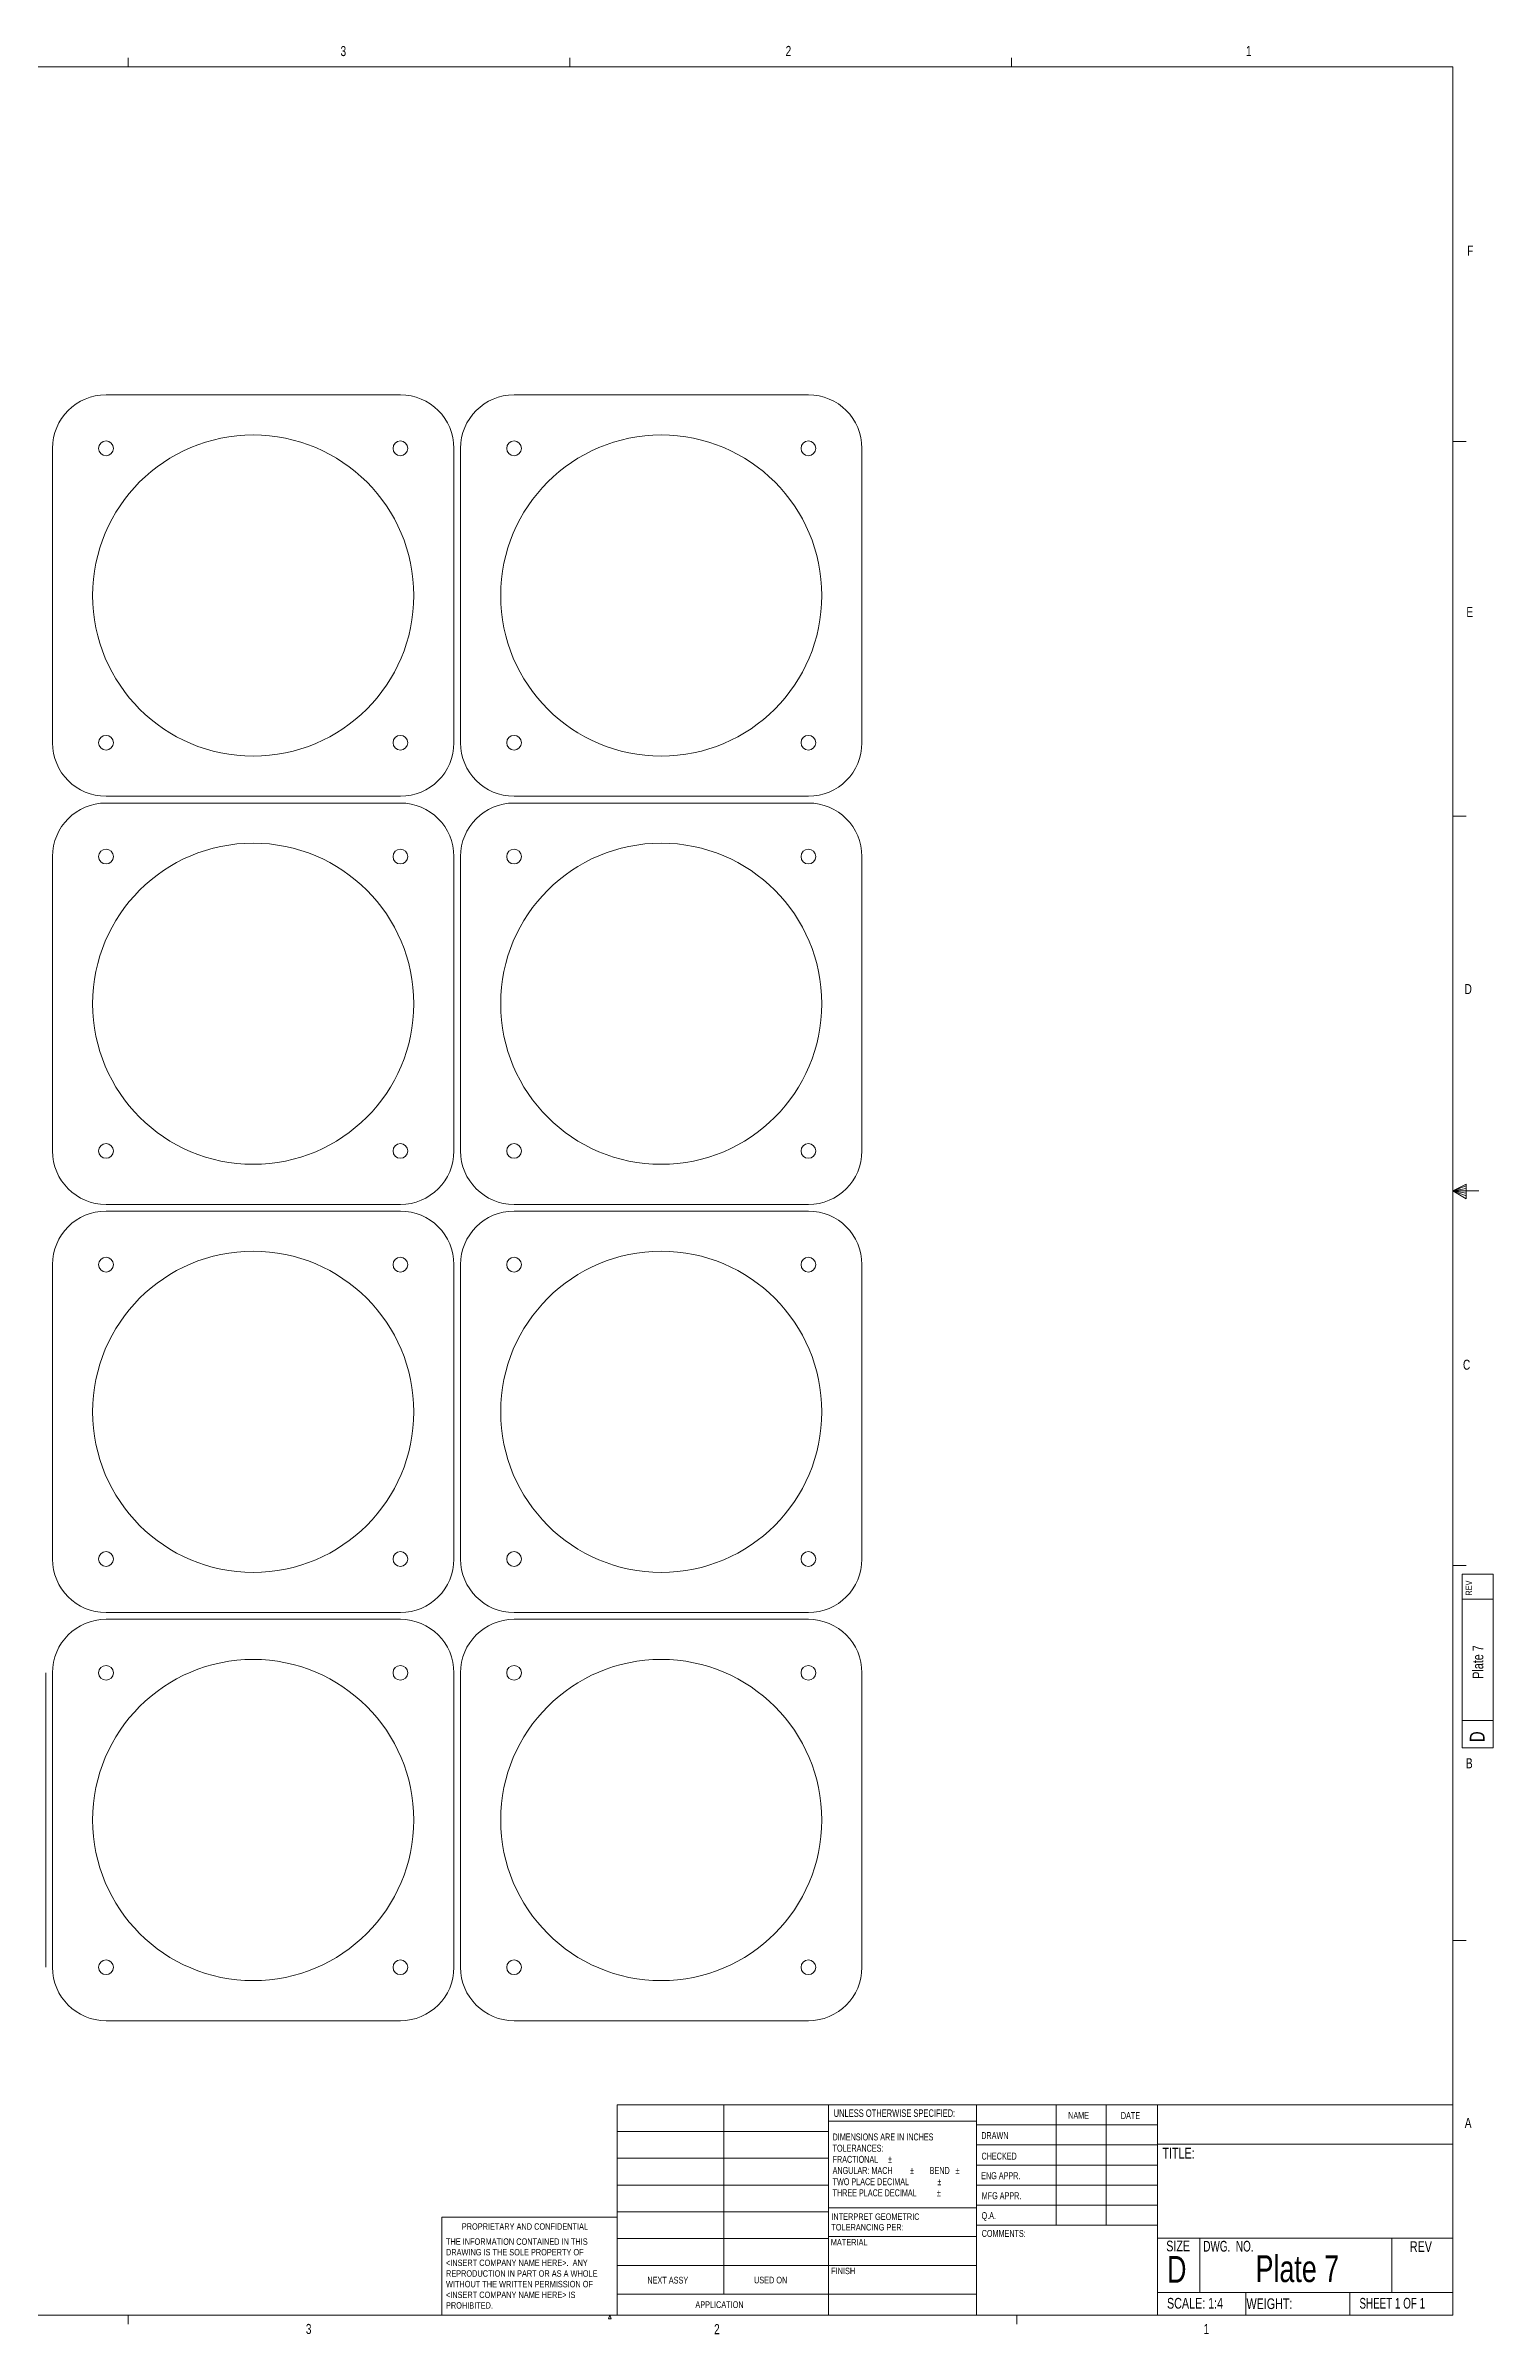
# Model space of a CAD drawing. Header units: inches. Extents: x 0.3 to 33.9, y 0.2 to 21.6.
# Drawn here: x 20.38 to 33.9, y 0.23 to 21.61 of the extents above; entities that cross this region are included whole.
import ezdxf

# ---------------------------------------------------------------- set-up
doc = ezdxf.new("R2010")
doc.units = ezdxf.units.IN
doc.header["$MEASUREMENT"] = 0
doc.styles.add('SLDTEXTSTYLE0', font='TXT', dxfattribs={"width": 0.75})
doc.styles.add('SLDTEXTSTYLE1', font='TXT', dxfattribs={"width": 0.6875})
doc.styles.add('SLDTEXTSTYLE2', font='TXT', dxfattribs={"width": 0.694444})

# ---------------------------------------------------------------- blocks, each defined once
blk = doc.blocks.new('SW_NOTE_0')
at = {"color": 0, "linetype": 'Continuous', "lineweight": 0, "char_height": 0.06, "attachment_point": 1, "style": 'SLDTEXTSTYLE0'}
for s, insert in [('INTERPRET GEOMETRIC', (0, 0.077)), ('TOLERANCING PER:', (0, -0.022))]:
    blk.add_mtext(s, dxfattribs=dict(at, insert=insert))
blk = doc.blocks.new('SW_NOTE_1')
at = {"color": 0, "linetype": 'Continuous', "lineweight": 0, "char_height": 0.065, "attachment_point": 1, "style": 'SLDTEXTSTYLE0'}
for s, insert in [('DIMENSIONS ARE IN INCHES', (0, 0.084)), ('TOLERANCES:', (0, -0.021)), ('FRACTIONAL', (0, -0.125)), ('%%p', (0.518, -0.125)), ('ANGULAR: MACH', (0, -0.229)), ('TWO PLACE DECIMAL', (0, -0.334)), ('%%p', (0.723, -0.229)), ('BEND', (0.907, -0.229)), ('%%p', (0.979, -0.334)), ('%%p', (1.148, -0.229)), ('THREE PLACE DECIMAL', (0, -0.438)), ('%%p', (0.974, -0.438))]:
    blk.add_mtext(s, dxfattribs=dict(at, insert=insert))
blk = doc.blocks.new('SW_NOTE_2')
at = {"color": 0, "linetype": 'Continuous', "lineweight": 0, "char_height": 0.06, "attachment_point": 1, "style": 'SLDTEXTSTYLE0'}
for s, insert in [('THE INFORMATION CONTAINED IN THIS', (0, 0.077)), ('<INSERT COMPANY NAME HERE>.  ANY', (0, -0.121)), ('DRAWING IS THE SOLE PROPERTY OF', (0, -0.022)), ('WITHOUT THE WRITTEN PERMISSION OF', (0, -0.32)), ('<INSERT COMPANY NAME HERE> IS', (0, -0.42)), ('REPRODUCTION IN PART OR AS A WHOLE', (0, -0.221)), ('PROHIBITED.', (0, -0.519))]:
    blk.add_mtext(s, dxfattribs=dict(at, insert=insert))

msp = doc.modelspace()

# ---------------------------------------------------------------- linework, layer by layer
at = {"color": 7, "linetype": 'Continuous', "lineweight": 0}
for p, q in [((0.523, 21.411), (33.523, 21.411)), ((21.148, 21.411), (21.148, 21.495)), ((25.273, 21.411), (25.273, 21.495)), ((29.398, 21.411), (29.398, 21.495)), ((33.523, 0.411), (33.523, 21.411)), ((33.523, 17.911), (33.648, 17.911)), ((33.523, 14.411), (33.648, 14.411)), ((33.523, 10.911), (33.647, 10.976)), ((33.647, 10.958), (33.523, 10.911)), ((33.647, 10.934), (33.523, 10.911)), ((33.647, 10.891), (33.523, 10.911)), ((33.647, 10.865), (33.523, 10.911)), ((33.647, 10.837), (33.523, 10.911)), ((33.523, 10.911), (33.766, 10.911)), ((33.647, 10.976), (33.647, 10.837)), ((33.523, 7.411), (33.648, 7.411)), ((33.61, 7.332), (33.9, 7.332)), ((33.61, 7.332), (33.61, 5.709)), ((33.9, 7.332), (33.9, 5.709)), ((33.9, 7.099), (33.61, 7.099)), ((33.61, 5.965), (33.9, 5.965)), ((33.61, 5.709), (33.9, 5.709)), ((33.523, 3.911), (33.648, 3.911)), ((25.714, 2.375), (33.523, 2.375)), ((25.714, 0.411), (25.714, 2.375)), ((26.712, 2.375), (26.712, 0.607)), ((27.691, 0.411), (27.691, 2.375)), ((29.073, 2.375), (29.073, 0.411)), ((29.817, 2.375), (29.817, 1.25)), ((30.285, 2.375), (30.285, 1.25)), ((30.764, 2.375), (30.764, 0.411)), ((29.073, 2.221), (27.691, 2.221)), ((29.073, 2.187), (30.764, 2.187)), ((25.714, 2.125), (27.691, 2.125)), ((29.073, 2), (30.764, 2)), ((30.764, 2.008), (33.523, 2.008)), ((25.714, 1.875), (27.691, 1.875)), ((29.073, 1.812), (30.764, 1.812)), ((25.714, 1.625), (27.691, 1.625)), ((30.764, 1.625), (29.073, 1.625)), ((24.077, 0.411), (24.077, 1.325)), ((25.714, 1.325), (24.077, 1.325)), ((25.714, 1.375), (27.691, 1.375)), ((27.691, 1.414), (29.073, 1.414)), ((30.764, 1.437), (29.073, 1.437)), ((25.714, 1.125), (27.691, 1.125)), ((27.691, 1.144), (29.073, 1.144)), ((30.764, 1.25), (29.073, 1.25)), ((30.764, 1.13), (33.523, 1.13)), ((31.16, 1.13), (31.16, 0.623)), ((32.951, 1.13), (32.951, 0.623)), ((25.714, 0.875), (27.691, 0.875)), ((27.691, 0.874), (29.073, 0.874)), ((25.714, 0.607), (29.073, 0.607)), ((30.764, 0.623), (33.523, 0.623)), ((31.587, 0.623), (31.587, 0.411)), ((32.559, 0.623), (32.559, 0.411)), ((33.523, 0.411), (0.523, 0.411)), ((21.148, 0.411), (21.148, 0.326)), ((25.634, 0.376), (25.648, 0.411)), ((25.66, 0.376), (25.634, 0.376)), ((25.648, 0.411), (25.66, 0.376)), ((29.448, 0.411), (29.448, 0.326))]:
    msp.add_line(p, q, dxfattribs=at)
at = {"color": 7, "linetype": 'Continuous', "lineweight": 15}
for p, q in [((23.69, 18.348), (20.94, 18.348)), ((27.502, 18.348), (24.752, 18.348)), ((20.44, 17.848), (20.44, 15.098)), ((24.19, 15.098), (24.19, 17.848)), ((24.252, 17.848), (24.252, 15.098)), ((28.002, 15.098), (28.002, 17.848)), ((20.94, 14.598), (23.69, 14.598)), ((24.752, 14.598), (27.502, 14.598)), ((23.69, 14.535), (20.94, 14.535)), ((27.502, 14.535), (24.752, 14.535)), ((20.44, 14.035), (20.44, 11.285)), ((24.19, 11.285), (24.19, 14.035)), ((24.252, 14.035), (24.252, 11.285)), ((28.002, 11.285), (28.002, 14.035)), ((20.94, 10.785), (23.69, 10.785)), ((23.69, 10.723), (20.94, 10.723)), ((24.752, 10.785), (27.502, 10.785)), ((27.502, 10.723), (24.752, 10.723)), ((20.44, 10.223), (20.44, 7.473)), ((24.19, 7.473), (24.19, 10.223)), ((24.252, 10.223), (24.252, 7.473)), ((28.002, 7.473), (28.002, 10.223)), ((20.94, 6.973), (23.69, 6.973)), ((23.69, 6.91), (20.94, 6.91)), ((24.752, 6.973), (27.502, 6.973)), ((27.502, 6.91), (24.752, 6.91)), ((20.377, 3.66), (20.377, 6.41)), ((20.44, 6.41), (20.44, 3.66)), ((24.19, 3.66), (24.19, 6.41)), ((24.252, 6.41), (24.252, 3.66)), ((28.002, 3.66), (28.002, 6.41)), ((20.94, 3.16), (23.69, 3.16)), ((24.752, 3.16), (27.502, 3.16))]:
    msp.add_line(p, q, dxfattribs=at)
for centre, radius in [((22.315, 16.473), 1.5), ((26.127, 16.473), 1.5), ((20.94, 17.848), 0.0689), ((23.69, 17.848), 0.0689), ((24.752, 17.848), 0.0689), ((27.502, 17.848), 0.0689), ((20.94, 15.098), 0.0689), ((23.69, 15.098), 0.0689), ((24.752, 15.098), 0.0689), ((27.502, 15.098), 0.0689), ((22.315, 12.66), 1.5), ((26.127, 12.66), 1.5), ((20.94, 14.035), 0.0689), ((23.69, 14.035), 0.0689), ((24.752, 14.035), 0.0689), ((27.502, 14.035), 0.0689), ((20.94, 11.285), 0.0689), ((23.69, 11.285), 0.0689), ((24.752, 11.285), 0.0689), ((27.502, 11.285), 0.0689), ((22.315, 8.848), 1.5), ((20.94, 10.223), 0.0689), ((23.69, 10.223), 0.0689), ((26.127, 8.848), 1.5), ((24.752, 10.223), 0.0689), ((27.502, 10.223), 0.0689), ((20.94, 7.473), 0.0689), ((23.69, 7.473), 0.0689), ((24.752, 7.473), 0.0689), ((27.502, 7.473), 0.0689), ((22.315, 5.035), 1.5), ((20.94, 6.41), 0.0689), ((23.69, 6.41), 0.0689), ((26.127, 5.035), 1.5), ((24.752, 6.41), 0.0689), ((27.502, 6.41), 0.0689), ((20.94, 3.66), 0.0689), ((23.69, 3.66), 0.0689), ((24.752, 3.66), 0.0689), ((27.502, 3.66), 0.0689)]:
    msp.add_circle(centre, radius, dxfattribs=at)
for centre, start, end in [((20.94, 17.848), 90, 180), ((23.69, 17.848), 0, 90), ((24.752, 17.848), 90, 180), ((27.502, 17.848), 0, 90), ((20.94, 15.098), 180, 270), ((23.69, 15.098), 270, 0), ((24.752, 15.098), 180, 270), ((27.502, 15.098), 270, 0), ((20.94, 14.035), 90, 180), ((23.69, 14.035), 0, 90), ((24.752, 14.035), 90, 180), ((27.502, 14.035), 0, 90), ((20.94, 11.285), 180, 270), ((23.69, 11.285), 270, 0), ((24.752, 11.285), 180, 270), ((27.502, 11.285), 270, 0), ((20.94, 10.223), 90, 180), ((23.69, 10.223), 0, 90), ((24.752, 10.223), 90, 180), ((27.502, 10.223), 0, 90), ((20.94, 7.473), 180, 270), ((23.69, 7.473), 270, 0), ((24.752, 7.473), 180, 270), ((27.502, 7.473), 270, 0), ((20.94, 6.41), 90, 180), ((23.69, 6.41), 0, 90), ((24.752, 6.41), 90, 180), ((27.502, 6.41), 0, 90), ((20.94, 3.66), 180, 270), ((23.69, 3.66), 270, 0), ((24.752, 3.66), 180, 270), ((27.502, 3.66), 270, 0)]:
    msp.add_arc(centre, 0.5, start, end, dxfattribs=at)

# ---------------------------------------------------------------- block references
at = {"color": 7, "linetype": 'Continuous', "lineweight": 0}
for name, p in [('SW_NOTE_1', (27.728, 2.023)), ('SW_NOTE_0', (27.716, 1.283)), ('SW_NOTE_2', (24.116, 1.05))]:
    msp.add_blockref(name, p, dxfattribs=at)

# ---------------------------------------------------------------- texts
for s, insert, char_height, attachment_point, style in [('3', (23.131, 21.606), 0.0938, 1, 'SLDTEXTSTYLE0'), ('2', (27.289, 21.607), 0.0938, 1, 'SLDTEXTSTYLE0'), ('1', (31.59, 21.607), 0.0938, 1, 'SLDTEXTSTYLE0'), ('F', (33.656, 19.741), 0.0938, 1, 'SLDTEXTSTYLE0'), ('E', (33.649, 16.366), 0.0938, 1, 'SLDTEXTSTYLE0'), ('D', (33.632, 12.844), 0.0938, 1, 'SLDTEXTSTYLE0'), ('C', (33.617, 9.335), 0.0938, 1, 'SLDTEXTSTYLE0'), ('B', (33.645, 5.612), 0.0938, 1, 'SLDTEXTSTYLE0'), ('UNLESS OTHERWISE SPECIFIED:', (27.738, 2.332), 0.07, 1, 'SLDTEXTSTYLE0'), ('NAME', (29.929, 2.309), 0.065, 1, 'SLDTEXTSTYLE0'), ('DATE', (30.421, 2.307), 0.065, 1, 'SLDTEXTSTYLE0'), ('A', (33.634, 2.253), 0.0938, 1, 'SLDTEXTSTYLE0'), ('DRAWN', (29.117, 2.12), 0.065, 1, 'SLDTEXTSTYLE0'), ('CHECKED', (29.119, 1.928), 0.065, 1, 'SLDTEXTSTYLE0'), ('TITLE:', (30.81, 1.973), 0.1, 1, 'SLDTEXTSTYLE0'), ('ENG APPR.', (29.116, 1.745), 0.065, 1, 'SLDTEXTSTYLE0'), ('MFG APPR.', (29.121, 1.558), 0.065, 1, 'SLDTEXTSTYLE0'), ('Q.A.', (29.12, 1.372), 0.065, 1, 'SLDTEXTSTYLE0'), ('PROPRIETARY AND CONFIDENTIAL', (24.264, 1.268), 0.06, 1, 'SLDTEXTSTYLE0'), ('MATERIAL', (27.711, 1.121), 0.06, 1, 'SLDTEXTSTYLE0'), ('COMMENTS:', (29.121, 1.206), 0.065, 1, 'SLDTEXTSTYLE0'), ('SIZE', (30.845, 1.106), 0.1, 1, 'SLDTEXTSTYLE0'), ('DWG.  NO.', (31.191, 1.104), 0.1, 1, 'SLDTEXTSTYLE2'), ('REV', (33.121, 1.1), 0.1, 1, 'SLDTEXTSTYLE0'), ('D', (30.853, 0.963), 0.25, 1, 'SLDTEXTSTYLE0'), ('Plate 7', (32.07, 0.969), 0.25, 2, 'SLDTEXTSTYLE0'), ('NEXT ASSY', (25.997, 0.768), 0.0625, 1, 'SLDTEXTSTYLE0'), ('USED ON', (26.994, 0.769), 0.0625, 1, 'SLDTEXTSTYLE0'), ('FINISH', (27.714, 0.853), 0.06, 1, 'SLDTEXTSTYLE0'), ('APPLICATION', (26.446, 0.539), 0.0625, 1, 'SLDTEXTSTYLE0'), ('SCALE: 1:4', (30.852, 0.571), 0.1, 1, 'SLDTEXTSTYLE0'), ('WEIGHT:', (31.595, 0.567), 0.1, 1, 'SLDTEXTSTYLE0'), ('SHEET 1 OF 1', (32.65, 0.571), 0.1, 1, 'SLDTEXTSTYLE1'), ('3', (22.807, 0.328), 0.0938, 1, 'SLDTEXTSTYLE0'), ('2', (26.621, 0.326), 0.0938, 1, 'SLDTEXTSTYLE0'), ('1', (31.195, 0.328), 0.0938, 1, 'SLDTEXTSTYLE0')]:
    msp.add_mtext(s, dxfattribs=dict(at, insert=insert, char_height=char_height, attachment_point=attachment_point, style=style))
at = {"color": 7, "linetype": 'Continuous', "lineweight": 0, "rotation": 90, "style": 'SLDTEXTSTYLE0'}
for s, insert, char_height, attachment_point in [('REV', (33.642, 7.131), 0.06, 1), ('Plate 7', (33.707, 6.511), 0.1, 2), ('D', (33.681, 5.763), 0.138, 1)]:
    msp.add_mtext(s, dxfattribs=dict(at, insert=insert, char_height=char_height, attachment_point=attachment_point))

doc.saveas('drawing.dxf')
